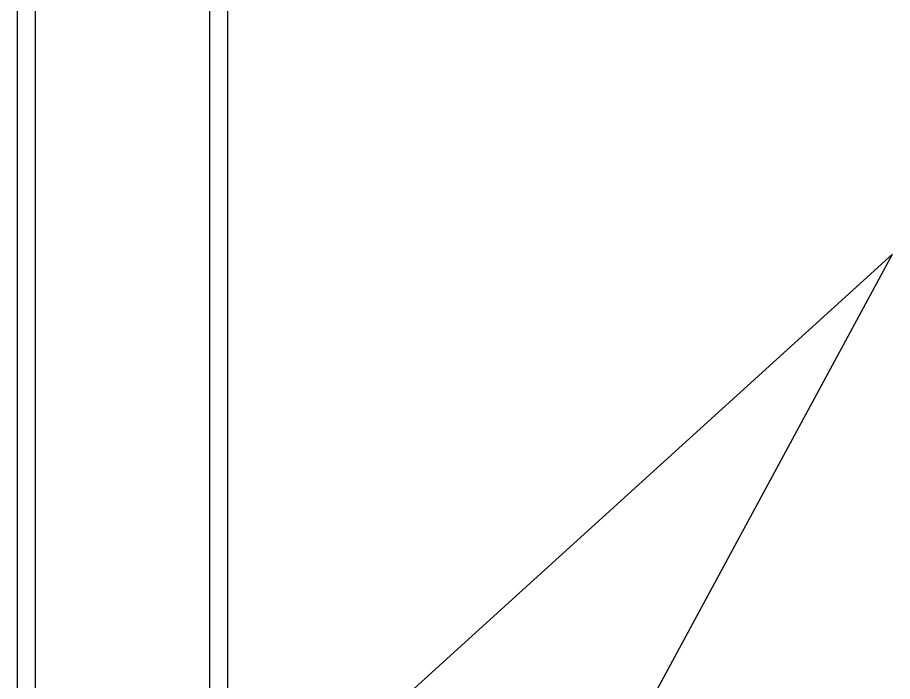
# Model space of a CAD drawing. Extents: x 27938 to 1042331, y -235042 to 1535213.
# Drawn here: x 704813 to 706331, y 746267 to 747419 of the extents above; entities that cross this region are included whole.
import ezdxf

# ---------------------------------------------------------------- set-up
doc = ezdxf.new("R2010")
doc.units = 0
doc.header["$LTSCALE"] = 1000
doc.header["$MEASUREMENT"] = 0
doc.layers.add('W_DIM', color=4, linetype='Continuous')
doc.styles.get("Standard").update_dxf_attribs({"font": 'gbenor.shx', "bigfont": 'gbcbig.shx'})
doc.dimstyles.get("Standard").update_dxf_attribs({"dimtxt": 0.18, "dimasz": 0.18, "dimexe": 0.18, "dimexo": 0.0625, "dimgap": 0.09, "dimtad": 0, "dimtih": 1, "dimtoh": 1, "dimdec": 4, "dimzin": 0, "dimdsep": 46, "dimtxsty": 'Standard', "dimcen": 0.09, "dimadec": 0, "dimazin": 0, "dimtfac": 1, "dimtdec": 4, "dimtofl": 0, "dimtmove": 0, "dimatfit": 3, "dimfxl": 1, "dimtolj": 1, "dimtzin": 0, "dimarcsym": 0})

msp = doc.modelspace()

# ---------------------------------------------------------------- linework, layer by layer
at = {"linetype": 'Continuous'}
for p, q in [((704812.6, 746024.6), (704812.6, 748821.3)), ((705177.4, 746024.6), (705177.4, 748821.3)), ((704843.8, 746156.1), (704843.8, 748511.8)), ((705146.3, 746156.1), (705146.3, 748511.8))]:
    msp.add_line(p, q, dxfattribs=at)

# ---------------------------------------------------------------- leaders
at = {"layer": 'W_DIM', "color": 7}
for points in [[(705235.3, 746013.6), (706331.1, 747008.8)], [(705582.9, 745625), (706331.1, 747008.8)]]:
    msp.add_leader(points, dimstyle='Standard', override={"dimgap": 20}, dxfattribs=at)

doc.saveas('drawing.dxf')
